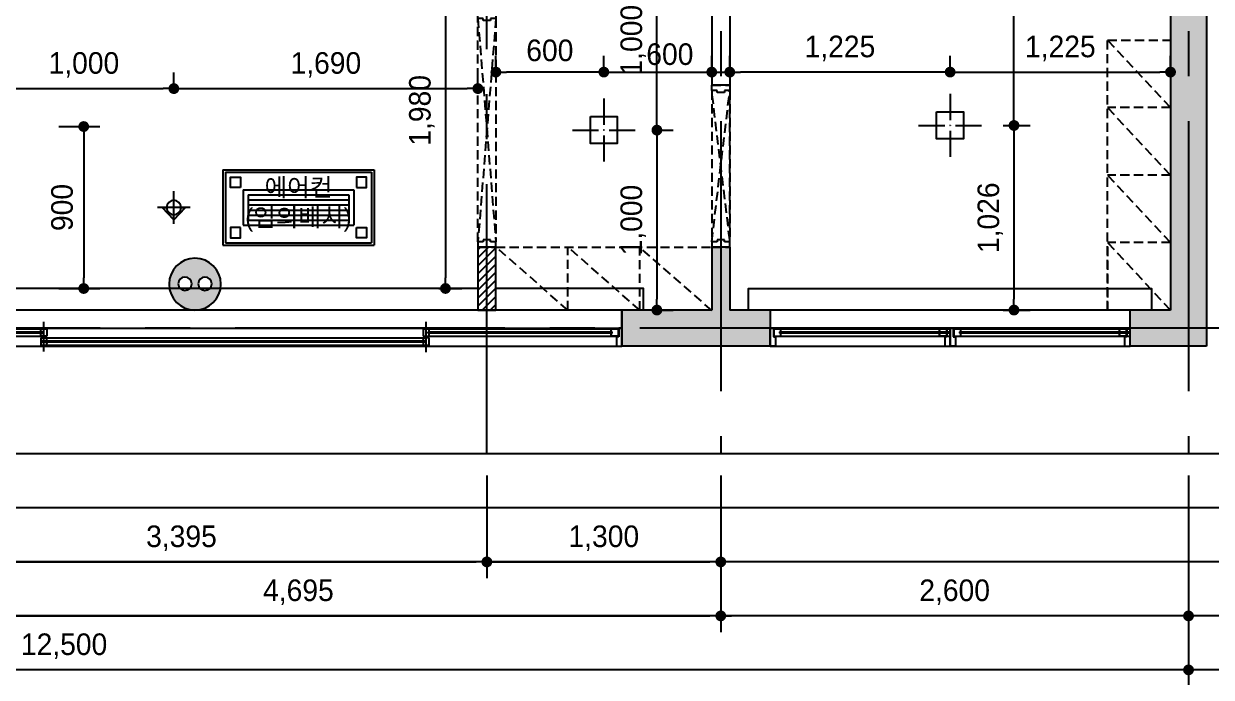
# Model space of a CAD drawing. Header units: millimetres. Extents: x -224448 to 1592092, y -164641 to 319001.
# Drawn here: x 95751 to 102351, y 150660 to 154292 of the extents above; entities that cross this region are included whole.
import ezdxf

# ---------------------------------------------------------------- set-up
doc = ezdxf.new("R2010")
doc.units = ezdxf.units.MM
doc.linetypes.add('CENTER2', pattern=[1.125, 0.75, -0.125, 0.125, -0.125])
doc.linetypes.add('HIDDEN', pattern=[9.525, 6.35, -3.175])
doc.layers.get('Defpoints').update_dxf_attribs({"color": 35})
for name, color, linetype in [('ARREA', 1, 'Continuous'), ('DIM', 3, 'Continuous'), ('I-LIGHT', 1, 'Continuous'), ('I_CON', 2, 'Continuous'), ('I_FUR', 6, 'Continuous'), ('I_HAT', 8, 'Continuous'), ('I_TXT', 7, 'Continuous'), ('I_WALL', 3, 'Continuous'), ('I_WIN', 5, 'Continuous')]:
    doc.layers.add(name, color=color, linetype=linetype)
doc.layers.add('I_DIM', color=1, linetype='Continuous', lineweight=13)
doc.styles.add('HY울릉도', font='')
doc.styles.add('IABU-글꼴스타일', font='')
doc.styles.get('HY울릉도').set_extended_font_data('HY울릉도L')
doc.styles.get('IABU-글꼴스타일').set_extended_font_data('HY울릉도L')
doc.dimstyles.new('IABC-100 (SUB)', dxfattribs={"dimscale": 60, "dimtxt": 2, "dimasz": 1, "dimexe": 1.5, "dimexo": 2, "dimgap": 1, "dimtad": 1, "dimdec": 0, "dimdsep": 46, "dimlunit": 6, "dimtxsty": 'IABU-글꼴스타일', "dimblk": '1234_Dot', "dimcen": 1, "dimclrd": 4, "dimclre": 4, "dimclrt": 7, "dimadec": 0, "dimazin": 0, "dimtfac": 1, "dimtdec": 0, "dimtix": 1, "dimtmove": 2, "dimatfit": 3, "dimldrblk": '1234_Dot', "dimfxl": 2, "dimtolj": 1, "dimtzin": 0, "dimarcsym": 0})

# ---------------------------------------------------------------- blocks, each defined once
blk = doc.blocks.new('win101')
at = {"layer": 'I_WIN', "linetype": 'Continuous'}
for p, q in [((-123185.3, -156809.4), (-123185.3, -156800.4)), ((-123185.3, -156800.4), (-123167.9, -156800.4)), ((-123185.3, -156809.5), (-123185.3, -156800.5)), ((-123185.3, -156900.4), (-123185.3, -156809.4)), ((-123185.3, -156900.4), (-123185.3, -156809.5)), ((-123167.9, -156800.4), (-123167.9, -156849.4)), ((-123126.6, -156805.2), (-123164.6, -156805.2)), ((-123164.6, -156805.2), (-123164.6, -156845.2)), ((-123164.6, -156805.2), (-122185.3, -156805.2)), ((-123126.6, -156805.2), (-123164.6, -156805.2)), ((-123164.6, -156805.2), (-123164.6, -156845.2)), ((-123132.2, -156822.3), (-123126.6, -156820.5)), ((-123132.2, -156822.3), (-123126.6, -156820.5)), ((-123132.2, -156828.8), (-123132.2, -156822.3)), ((-123132.2, -156828.8), (-123132.2, -156822.3)), ((-123130.1, -156827.5), (-123130.1, -156823.5)), ((-123130.1, -156827.5), (-123130.1, -156823.5)), ((-123126.6, -156820.5), (-123126.6, -156805.2)), ((-123126.6, -156820.5), (-123126.6, -156805.2)), ((-123126.6, -156819.7), (-123123.9, -156821.1)), ((-123126.6, -156819.7), (-123123.9, -156821.1)), ((-122185.3, -156823.5), (-123126.6, -156823.5)), ((-123126.6, -156827.5), (-122185.3, -156827.5)), ((-123123.9, -156821.1), (-123123.3, -156822.1)), ((-123123.9, -156821.1), (-123123.3, -156822.1)), ((-123123.3, -156822.1), (-123122.8, -156823.5)), ((-123123.3, -156822.1), (-123122.8, -156823.5)), ((-123123.3, -156829), (-123122.8, -156827.5)), ((-123123.3, -156829), (-123122.8, -156827.5)), ((-122247.3, -156822.1), (-122247.8, -156823.5)), ((-122247.3, -156829), (-122247.8, -156827.5)), ((-122246.8, -156821.1), (-122247.3, -156822.1)), ((-122244, -156819.7), (-122246.8, -156821.1)), ((-122244, -156820.5), (-122244, -156805.2)), ((-122244, -156805.2), (-122206, -156805.2)), ((-122238.5, -156822.3), (-122244, -156820.5)), ((-122238.5, -156828.8), (-122238.5, -156822.3)), ((-122206, -156805.2), (-122206, -156845.2)), ((-122185.3, -156800.5), (-122202.8, -156800.5)), ((-122202.8, -156800.5), (-122202.8, -156849.5)), ((-122185.3, -156809.5), (-122185.3, -156800.5)), ((-122185.3, -156900.4), (-122185.3, -156809.5)), ((-123167.9, -156849.4), (-123155.3, -156849.4)), ((-123164.6, -156845.2), (-123126.6, -156845.2)), ((-123164.6, -156845.2), (-122185.3, -156845.2)), ((-123164.6, -156845.2), (-123126.6, -156845.2)), ((-123155.3, -156849.4), (-123155.3, -156851.5)), ((-123155.3, -156851.5), (-123155.3, -156900.4)), ((-123126.6, -156830.5), (-123132.2, -156828.8)), ((-123126.6, -156830.5), (-123132.2, -156828.8)), ((-123126.6, -156831.3), (-123123.9, -156830)), ((-123126.6, -156831.3), (-123123.9, -156830)), ((-123126.6, -156845.2), (-123126.6, -156830.5)), ((-123126.6, -156845.2), (-123126.6, -156830.5)), ((-123123.9, -156830), (-123123.3, -156829)), ((-123123.9, -156830), (-123123.3, -156829)), ((-122246.8, -156830), (-122247.3, -156829)), ((-122244, -156831.3), (-122246.8, -156830)), ((-122244, -156830.5), (-122238.5, -156828.8)), ((-122244, -156845.2), (-122244, -156830.5)), ((-122206, -156845.2), (-122244, -156845.2)), ((-122202.8, -156849.5), (-122215.3, -156849.5)), ((-122215.3, -156849.5), (-122215.3, -156900.4)), ((-123155.3, -156900.4), (-123185.3, -156900.4)), ((-122215.3, -156900.4), (-122185.3, -156900.4))]:
    blk.add_line(p, q, dxfattribs=at)
blk.add_lwpolyline([(-123185.3, -156900.4), (-122185.3, -156900.4), (-122185.3, -156800.5), (-123185.3, -156800.5)], close=True, dxfattribs=at)
blk = doc.blocks.new('1234_Dot')
at = {"color": 0, "linetype": 'ByBlock', "lineweight": -2}
blk.add_line((-0.5, 0), (-1, 0), dxfattribs=at)
at = {"color": 0, "linetype": 'ByBlock', "const_width": 0.5}
blk.add_lwpolyline([(-0.25, 0, 1), (0.25, 0, 1)], format="xyb", close=True, dxfattribs=at)
blk = doc.blocks.new('*D409')
at = {"layer": 'Defpoints', "color": 0, "ltscale": 50, "transparency": 16777216}
for p in [(99624.9, 151900.5), (102224.9, 151900.5), (99624.9, 151000.5)]:
    blk.add_point(p, dxfattribs=at)
at = {"layer": 'DIM', "color": 4, "lineweight": -2, "ltscale": 50, "transparency": 16777216}
for p, q in [((99624.9, 151780.5), (99624.9, 150910.5)), ((102224.9, 151780.5), (102224.9, 150910.5)), ((102164.9, 151000.5), (99684.9, 151000.5))]:
    blk.add_line(p, q, dxfattribs=at)
at = {"layer": 'DIM', "color": 4, "lineweight": -2, "ltscale": 50, "transparency": 16777216, "xscale": 60, "yscale": 60, "zscale": 60, "rotation": 180}
blk.add_blockref('1234_Dot', (99624.9, 151000.5), dxfattribs=at)
at = {"layer": 'DIM', "color": 4, "lineweight": -2, "ltscale": 50, "transparency": 16777216, "xscale": 60, "yscale": 60, "zscale": 60}
blk.add_blockref('1234_Dot', (102224.9, 151000.5), dxfattribs=at)
at = {"layer": 'DIM', "color": 7, "ltscale": 50, "transparency": 16777216, "insert": (100924.9, 151131.9), "char_height": 120, "attachment_point": 5, "style": 'IABU-글꼴스타일'}
blk.add_mtext('\\A1;2,600', dxfattribs=at)
blk = doc.blocks.new('*D410')
at = {"layer": 'Defpoints', "color": 0, "ltscale": 50, "transparency": 16777216}
for p in [(94929.9, 151900.5), (99624.9, 151900.5), (99624.9, 151000.5)]:
    blk.add_point(p, dxfattribs=at)
at = {"layer": 'DIM', "color": 4, "lineweight": -2, "ltscale": 50, "transparency": 16777216}
for p, q in [((94929.9, 151780.5), (94929.9, 150910.5)), ((99624.9, 151780.5), (99624.9, 150910.5)), ((94989.9, 151000.5), (99564.9, 151000.5))]:
    blk.add_line(p, q, dxfattribs=at)
at = {"layer": 'DIM', "color": 4, "lineweight": -2, "ltscale": 50, "transparency": 16777216, "xscale": 60, "yscale": 60, "zscale": 60, "rotation": 180}
blk.add_blockref('1234_Dot', (94929.9, 151000.5), dxfattribs=at)
at = {"layer": 'DIM', "color": 4, "lineweight": -2, "ltscale": 50, "transparency": 16777216, "xscale": 60, "yscale": 60, "zscale": 60}
blk.add_blockref('1234_Dot', (99624.9, 151000.5), dxfattribs=at)
at = {"layer": 'DIM', "color": 7, "ltscale": 50, "transparency": 16777216, "insert": (97277.4, 151131.9), "char_height": 120, "attachment_point": 5, "style": 'IABU-글꼴스타일'}
blk.add_mtext('\\A1;4,695', dxfattribs=at)
blk = doc.blocks.new('*D397')
at = {"layer": 'Defpoints', "color": 0, "ltscale": 50, "transparency": 16777216}
for p in [(89724.9, 151900.5), (102224.9, 151900.5), (89724.9, 150700.5)]:
    blk.add_point(p, dxfattribs=at)
at = {"layer": 'DIM', "color": 4, "lineweight": -2, "ltscale": 50, "transparency": 16777216}
for p, q in [((89724.9, 151780.5), (89724.9, 150610.5)), ((102224.9, 151780.5), (102224.9, 150610.5)), ((102164.9, 150700.5), (89784.9, 150700.5))]:
    blk.add_line(p, q, dxfattribs=at)
at = {"layer": 'DIM', "color": 4, "lineweight": -2, "ltscale": 50, "transparency": 16777216, "xscale": 60, "yscale": 60, "zscale": 60, "rotation": 180}
blk.add_blockref('1234_Dot', (89724.9, 150700.5), dxfattribs=at)
at = {"layer": 'DIM', "color": 4, "lineweight": -2, "ltscale": 50, "transparency": 16777216, "xscale": 60, "yscale": 60, "zscale": 60}
blk.add_blockref('1234_Dot', (102224.9, 150700.5), dxfattribs=at)
at = {"layer": 'DIM', "color": 7, "ltscale": 50, "transparency": 16777216, "insert": (95974.9, 150831.9), "char_height": 120, "attachment_point": 5, "style": 'IABU-글꼴스타일'}
blk.add_mtext('\\A1;12,500', dxfattribs=at)
blk = doc.blocks.new('j 10')
at = {"layer": 'I_FUR', "color": 8, "linetype": 'HIDDEN', "ltscale": 8}
for p, q in [((300474.4, 48441.6), (300574.4, 48441.6)), ((300474.4, 48411.6), (300474.4, 48441.6)), ((300474.4, 48441.6), (300474.4, 48441.6)), ((300474.4, 48411.6), (300474.4, 47571.6)), ((300504.4, 48411.6), (300474.4, 48411.6)), ((300474.4, 47571.6), (300574.4, 48411.6)), ((300574.4, 47581.6), (300474.4, 48411.6)), ((300504.4, 48401.6), (300504.4, 48411.6)), ((300544.4, 48401.6), (300504.4, 48401.6)), ((300574.4, 48411.6), (300544.4, 48411.6)), ((300544.4, 48411.6), (300544.4, 48401.6)), ((300574.4, 48441.6), (300574.4, 48411.6)), ((300574.4, 47571.6), (300574.4, 48411.6)), ((300574.4, 48411.6), (300574.4, 47581.6)), ((300504.4, 47571.6), (300474.4, 47571.6)), ((300474.4, 47571.6), (300474.4, 47541.6)), ((300474.4, 47541.6), (300574.4, 47541.6)), ((300474.4, 47541.6), (300474.4, 47541.6)), ((300544.4, 47581.6), (300504.4, 47581.6)), ((300504.4, 47581.6), (300504.4, 47571.6)), ((300544.4, 47571.6), (300544.4, 47581.6)), ((300574.4, 47571.6), (300544.4, 47571.6)), ((300574.4, 47541.6), (300574.4, 47571.6))]:
    blk.add_line(p, q, dxfattribs=at)
blk = doc.blocks.new('J6')
at = {"layer": 'I_FUR', "color": 8, "linetype": 'HIDDEN', "ltscale": 8}
for p, q in [((142581, 43521.6), (142581, 44761.6)), ((142681, 44761.6), (142581, 43521.6)), ((142581, 44761.6), (142681, 43521.6)), ((142681, 44761.6), (142681, 43521.6))]:
    blk.add_line(p, q, dxfattribs=at)
for points in [[(142581, 44791.6), (142681, 44791.6), (142681, 44761.6), (142651, 44761.6), (142651, 44751.6), (142611, 44751.6), (142611, 44761.6), (142581, 44761.6), (142581, 44791.6)], [(142581, 43491.6), (142681, 43491.6), (142681, 43521.6), (142651, 43521.6), (142651, 43531.6), (142611, 43531.6), (142611, 43521.6), (142581, 43521.6), (142581, 43491.6)]]:
    blk.add_lwpolyline(points, close=True, dxfattribs=at)
blk = doc.blocks.new('J20')
at = {"layer": 'I-LIGHT', "color": 144}
for p, q in [((33370, 27039.1), (33370, 26619.1)), ((33370, 27039.1), (34210, 27039.1)), ((33384, 27025.1), (33384, 26633.1)), ((33384, 27025.1), (34196, 27025.1)), ((34196, 27025.1), (34196, 26633.1)), ((34210, 27039.1), (34210, 26619.1)), ((33482, 26927.1), (33482, 26731.1)), ((33482, 26927.1), (34098, 26927.1)), ((33510, 26899.1), (33510, 26759.1)), ((33510, 26899.1), (34070, 26899.1)), ((33510, 26899.1), (34070, 26899.1)), ((33510, 26871.1), (34070, 26871.1)), ((34070, 26899.1), (34070, 26759.1)), ((34098, 26927.1), (34098, 26731.1)), ((33510, 26843.1), (34070, 26843.1)), ((33510, 26815.1), (34070, 26815.1)), ((33510, 26787.1), (34070, 26787.1)), ((33510, 26759.1), (34070, 26759.1)), ((33510, 26759.1), (34070, 26759.1)), ((33510, 26759.1), (34070, 26759.1)), ((33510, 26759.1), (34070, 26759.1)), ((33482, 26731.1), (34098, 26731.1)), ((33510, 26731.1), (34070, 26731.1)), ((33370, 26619.1), (34210, 26619.1)), ((33384, 26633.1), (34196, 26633.1))]:
    blk.add_line(p, q, dxfattribs=at)
for points in [[(33468, 26941.1), (33412, 26941.1), (33412, 26997.1), (33468, 26997.1)], [(34112, 26941.1), (34168, 26941.1), (34168, 26997.1), (34112, 26997.1)], [(33468, 26717.1), (33412, 26717.1), (33412, 26661.1), (33468, 26661.1)], [(34112, 26717.1), (34168, 26717.1), (34168, 26661.1), (34112, 26661.1)]]:
    blk.add_lwpolyline(points, close=True, dxfattribs=at)
blk = doc.blocks.new('win9')
at = {"layer": 'I_WIN', "linetype": 'Continuous'}
for p, q in [((62349.9, 118193.1), (62349.9, 118358.2)), ((64474.9, 118190.8), (64474.9, 118358.5)), ((61262.4, 118323.9), (65562.4, 118323.7)), ((61262.4, 118314.9), (61262.4, 118323.9)), ((61262.4, 118323.9), (61279.8, 118323.9)), ((61262.4, 118223.9), (61262.4, 118314.9)), ((61279.8, 118323.9), (61279.8, 118274.9)), ((61283.1, 118319.1), (62349.9, 118319.1)), ((61321.1, 118319.1), (61283.1, 118319.1)), ((61283.1, 118319.1), (61283.1, 118279.1)), ((61315.6, 118302), (61321.1, 118303.8)), ((61315.6, 118295.6), (61315.6, 118302)), ((61321.1, 118293.8), (61315.6, 118295.6)), ((61317.6, 118296.8), (61317.6, 118300.8)), ((62349.9, 118300.8), (61317.6, 118300.8)), ((61317.6, 118296.8), (62349.9, 118296.8)), ((61321.1, 118303.8), (61321.1, 118319.1)), ((61321.1, 118304.6), (61323.8, 118303.2)), ((61321.1, 118293), (61323.8, 118294.4)), ((61321.1, 118279.1), (61321.1, 118293.8)), ((61323.8, 118303.2), (61324.4, 118302.2)), ((61323.8, 118294.4), (61324.4, 118295.4)), ((61324.4, 118302.2), (61324.9, 118300.8)), ((61324.4, 118295.4), (61324.9, 118296.8)), ((62329.1, 118302.2), (62328.5, 118300.8)), ((62329.1, 118295.4), (62328.5, 118296.8)), ((62329.6, 118303.2), (62329.1, 118302.2)), ((62329.6, 118294.4), (62329.1, 118295.4)), ((62332.4, 118304.6), (62329.6, 118303.2)), ((62332.4, 118293), (62329.6, 118294.4)), ((62332.4, 118303.8), (62332.4, 118319.1)), ((62332.4, 118319.1), (62367.4, 118319.1)), ((62337.9, 118302), (62332.4, 118303.8)), ((62332.4, 118293.8), (62337.9, 118295.6)), ((62332.4, 118279.1), (62332.4, 118293.8)), ((62337.9, 118295.6), (62337.9, 118302)), ((62337.9, 118296.8), (62337.9, 118300.8)), ((62367.4, 118319.1), (62367.4, 118279.1)), ((64492.4, 118319.2), (64457.4, 118319.2)), ((64457.4, 118319.2), (64457.4, 118279.2)), ((64457.4, 118319.1), (65545, 118319.1)), ((64486.8, 118302), (64492.4, 118303.8)), ((64486.8, 118295.6), (64486.8, 118302)), ((65509.2, 118300.8), (64486.8, 118300.8)), ((64486.8, 118296.8), (65509.2, 118296.8)), ((64492.4, 118293.8), (64486.8, 118295.6)), ((64492.4, 118303.8), (64492.4, 118319.2)), ((64492.4, 118304.6), (64495.1, 118303.2)), ((64492.4, 118293), (64495.1, 118294.4)), ((64492.4, 118279.2), (64492.4, 118293.8)), ((64495.1, 118303.2), (64495.7, 118302.2)), ((64495.1, 118294.4), (64495.7, 118295.4)), ((64495.7, 118302.2), (64496.2, 118300.8)), ((64495.7, 118295.4), (64496.2, 118296.8)), ((65500.4, 118302.2), (65499.9, 118300.8)), ((65500.4, 118295.4), (65499.9, 118296.8)), ((65500.9, 118303.2), (65500.4, 118302.2)), ((65500.9, 118294.4), (65500.4, 118295.4)), ((65503.7, 118304.6), (65500.9, 118303.2)), ((65503.7, 118293), (65500.9, 118294.4)), ((65503.7, 118303.8), (65503.7, 118319.1)), ((65503.7, 118319.1), (65541.7, 118319.1)), ((65509.2, 118302), (65503.7, 118303.8)), ((65503.7, 118293.8), (65509.2, 118295.6)), ((65503.7, 118279.1), (65503.7, 118293.8)), ((65509.2, 118295.6), (65509.2, 118302)), ((65541.7, 118319.1), (65541.7, 118279.1)), ((65562.4, 118323.8), (65545, 118323.8)), ((65545, 118323.8), (65545, 118274.8)), ((65562.4, 118223.9), (65562.4, 118323.8)), ((61262.4, 118223.9), (65562.4, 118223.9)), ((61292.4, 118223.9), (61262.4, 118223.9)), ((61279.8, 118274.9), (61292.4, 118274.9)), ((61283.1, 118279.1), (62349.9, 118279.1)), ((61283.1, 118279.1), (61321.1, 118279.1)), ((61292.4, 118274.9), (61292.4, 118272.8)), ((61292.4, 118272.8), (61292.4, 118223.9)), ((62367.4, 118279.1), (62332.4, 118279.1)), ((62332.4, 118268.8), (64474.9, 118268.8)), ((62367.4, 118268.8), (62332.4, 118268.8)), ((62332.4, 118268.8), (62332.4, 118228.8)), ((64474.9, 118250.5), (62332.4, 118250.4)), ((62332.4, 118246.4), (64474.9, 118246.5)), ((62332.4, 118228.8), (64474.9, 118228.8)), ((62332.4, 118228.8), (62367.4, 118228.8)), ((62361.8, 118251.7), (62367.4, 118253.4)), ((62361.8, 118245.2), (62361.8, 118251.7)), ((62361.8, 118250.4), (62361.8, 118246.4)), ((62367.4, 118243.4), (62361.8, 118245.2)), ((62367.4, 118253.4), (62367.4, 118268.8)), ((62367.4, 118254.2), (62370.1, 118252.8)), ((62367.4, 118242.6), (62370.1, 118244)), ((62367.4, 118228.8), (62367.4, 118243.4)), ((62370.1, 118252.8), (62370.7, 118251.8)), ((62370.1, 118244), (62370.7, 118245)), ((62370.7, 118251.8), (62371.2, 118250.4)), ((62370.7, 118245), (62371.2, 118246.4)), ((64454.1, 118251.9), (64453.6, 118250.5)), ((64454.1, 118245), (64453.6, 118246.5)), ((64454.6, 118252.9), (64454.1, 118251.9)), ((64454.6, 118244), (64454.1, 118245)), ((64457.4, 118254.2), (64454.6, 118252.9)), ((64457.4, 118242.7), (64454.6, 118244)), ((64457.4, 118279.2), (64492.4, 118279.2)), ((64492.4, 118268.8), (64457.4, 118268.8)), ((64457.4, 118268.8), (64457.4, 118253.5)), ((64457.4, 118253.5), (64462.9, 118251.7)), ((64462.9, 118245.2), (64457.4, 118243.5)), ((64457.4, 118243.5), (64457.4, 118228.8)), ((64457.4, 118228.8), (64492.4, 118228.8)), ((64462.9, 118251.7), (64462.9, 118245.2)), ((64462.9, 118246.5), (64462.9, 118250.5)), ((64474.9, 118279.1), (65545, 118279.1)), ((64492.4, 118228.8), (64492.4, 118268.8)), ((65541.7, 118279.1), (65503.7, 118279.1)), ((65545, 118274.8), (65532.4, 118274.8)), ((65532.4, 118274.8), (65532.4, 118223.9)), ((65532.4, 118223.9), (65562.4, 118223.9))]:
    blk.add_line(p, q, dxfattribs=at)
blk = doc.blocks.new('j855')
at = {"layer": 'I-LIGHT'}
for p, q in [((96735.3, 140572.4), (96735.3, 140427.4)), ((96560.3, 140397.4), (96705.3, 140397.4)), ((96735.3, 140398.4), (96735.3, 140396.4)), ((96765.3, 140397.4), (96910.3, 140397.4)), ((96735.3, 140367.4), (96735.3, 140222.4))]:
    blk.add_line(p, q, dxfattribs=at)
at = {"layer": 'I-LIGHT', "ltscale": 50}
blk.add_lwpolyline([(96660.3, 140472.4), (96810.3, 140472.4), (96810.3, 140322.4), (96660.3, 140322.4)], close=True, dxfattribs=at)
at = {"layer": 'I-LIGHT'}
blk.add_lwpolyline([(96736.3, 140397.4), (96735.3, 140397.4), (96734.3, 140397.4)], dxfattribs=at)
blk = doc.blocks.new('*D589')
at = {"layer": 'Defpoints', "color": 0, "ltscale": 50, "transparency": 16777216}
for p in [(98017.5, 154800.5), (97937.9, 152820.5), (98094.8, 152820.5)]:
    blk.add_point(p, dxfattribs=at)
at = {"layer": 'DIM', "color": 4, "lineweight": -2, "ltscale": 50, "transparency": 16777216}
for p, q in [((98137.5, 154800.5), (98184.8, 154800.5)), ((98094.8, 154740.5), (98094.8, 152880.5)), ((98057.9, 152820.5), (98184.8, 152820.5))]:
    blk.add_line(p, q, dxfattribs=at)
at = {"layer": 'DIM', "color": 4, "lineweight": -2, "ltscale": 50, "transparency": 16777216, "xscale": 60, "yscale": 60, "zscale": 60}
for p, rotation in [((98094.8, 154800.5), 90), ((98094.8, 152820.5), 270)]:
    blk.add_blockref('1234_Dot', p, dxfattribs=dict(at, rotation=rotation))
at = {"layer": 'DIM', "color": 7, "ltscale": 50, "transparency": 16777216, "insert": (97963.4, 153810.5), "char_height": 120, "attachment_point": 5, "rotation": 90, "style": 'IABU-글꼴스타일'}
blk.add_mtext('\\A1;1,980', dxfattribs=at)
blk = doc.blocks.new('*D590')
at = {"layer": 'Defpoints', "color": 0, "ltscale": 50, "transparency": 16777216}
for p in [(101074.9, 153726.6), (101074.9, 152700.5), (101254.8, 152700.5)]:
    blk.add_point(p, dxfattribs=at)
at = {"layer": 'DIM', "color": 4, "lineweight": -2, "ltscale": 50, "transparency": 16777216}
for p, q in [((101194.9, 153726.6), (101344.8, 153726.6)), ((101254.8, 153666.6), (101254.8, 152760.5)), ((101194.9, 152700.5), (101344.8, 152700.5))]:
    blk.add_line(p, q, dxfattribs=at)
at = {"layer": 'DIM', "color": 4, "lineweight": -2, "ltscale": 50, "transparency": 16777216, "xscale": 60, "yscale": 60, "zscale": 60}
for p, rotation in [((101254.8, 153726.6), 90), ((101254.8, 152700.5), 270)]:
    blk.add_blockref('1234_Dot', p, dxfattribs=dict(at, rotation=rotation))
at = {"layer": 'DIM', "color": 7, "ltscale": 50, "transparency": 16777216, "insert": (101123.4, 153213.5), "char_height": 120, "attachment_point": 5, "rotation": 90, "style": 'IABU-글꼴스타일'}
blk.add_mtext('\\A1;1,026', dxfattribs=at)
blk = doc.blocks.new('*D591')
at = {"layer": 'Defpoints', "color": 0, "ltscale": 50, "transparency": 16777216}
for p in [(101074.9, 157309.3), (101254.8, 157309.3), (101074.9, 153726.6)]:
    blk.add_point(p, dxfattribs=at)
at = {"layer": 'DIM', "color": 4, "lineweight": -2, "ltscale": 50, "transparency": 16777216}
for p, q in [((101194.9, 157309.3), (101344.8, 157309.3)), ((101254.8, 153786.6), (101254.8, 157249.3)), ((101194.9, 153726.6), (101344.8, 153726.6))]:
    blk.add_line(p, q, dxfattribs=at)
at = {"layer": 'DIM', "color": 4, "lineweight": -2, "ltscale": 50, "transparency": 16777216, "xscale": 60, "yscale": 60, "zscale": 60}
for p, rotation in [((101254.8, 157309.3), 90), ((101254.8, 153726.6), 270)]:
    blk.add_blockref('1234_Dot', p, dxfattribs=dict(at, rotation=rotation))
at = {"layer": 'DIM', "color": 7, "ltscale": 50, "transparency": 16777216, "insert": (101123.4, 155517.9), "char_height": 120, "attachment_point": 5, "rotation": 90, "style": 'IABU-글꼴스타일'}
blk.add_mtext('\\A1;3,583', dxfattribs=at)
blk = doc.blocks.new('*D593')
at = {"layer": 'Defpoints', "color": 0, "ltscale": 50, "transparency": 16777216}
for p in [(99674.9, 154023.2), (99674.9, 153901.6), (100899.9, 153901.6)]:
    blk.add_point(p, dxfattribs=at)
at = {"layer": 'DIM', "color": 4, "lineweight": -2, "ltscale": 50, "transparency": 16777216}
for p, q in [((99674.9, 154021.6), (99674.9, 154113.2)), ((100899.9, 154021.6), (100899.9, 154113.2)), ((100839.9, 154023.2), (99734.9, 154023.2))]:
    blk.add_line(p, q, dxfattribs=at)
at = {"layer": 'DIM', "color": 4, "lineweight": -2, "ltscale": 50, "transparency": 16777216, "xscale": 60, "yscale": 60, "zscale": 60, "rotation": 180}
blk.add_blockref('1234_Dot', (99674.9, 154023.2), dxfattribs=at)
at = {"layer": 'DIM', "color": 4, "lineweight": -2, "ltscale": 50, "transparency": 16777216, "xscale": 60, "yscale": 60, "zscale": 60}
blk.add_blockref('1234_Dot', (100899.9, 154023.2), dxfattribs=at)
at = {"layer": 'DIM', "color": 7, "ltscale": 50, "transparency": 16777216, "insert": (100287.4, 154154.6), "char_height": 120, "attachment_point": 5, "style": 'IABU-글꼴스타일'}
blk.add_mtext('\\A1;1,225', dxfattribs=at)
blk = doc.blocks.new('*D594')
at = {"layer": 'Defpoints', "color": 0, "ltscale": 50, "transparency": 16777216}
for p in [(102124.9, 154023.2), (100899.9, 153901.6), (102124.9, 153901.6)]:
    blk.add_point(p, dxfattribs=at)
at = {"layer": 'DIM', "color": 4, "lineweight": -2, "ltscale": 50, "transparency": 16777216}
for p, q in [((100899.9, 154021.6), (100899.9, 154113.2)), ((102124.9, 154021.6), (102124.9, 154113.2)), ((100959.9, 154023.2), (102064.9, 154023.2))]:
    blk.add_line(p, q, dxfattribs=at)
at = {"layer": 'DIM', "color": 4, "lineweight": -2, "ltscale": 50, "transparency": 16777216, "xscale": 60, "yscale": 60, "zscale": 60, "rotation": 180}
blk.add_blockref('1234_Dot', (100899.9, 154023.2), dxfattribs=at)
at = {"layer": 'DIM', "color": 4, "lineweight": -2, "ltscale": 50, "transparency": 16777216, "xscale": 60, "yscale": 60, "zscale": 60}
blk.add_blockref('1234_Dot', (102124.9, 154023.2), dxfattribs=at)
at = {"layer": 'DIM', "color": 7, "ltscale": 50, "transparency": 16777216, "insert": (101512.4, 154154.6), "char_height": 120, "attachment_point": 5, "style": 'IABU-글꼴스타일'}
blk.add_mtext('\\A1;1,225', dxfattribs=at)
blk = doc.blocks.new('*D602')
at = {"layer": 'Defpoints', "color": 0, "ltscale": 50, "transparency": 16777216}
for p in [(99574.9, 154023.2), (98975, 153901.6), (99574.9, 153875.6)]:
    blk.add_point(p, dxfattribs=at)
at = {"layer": 'DIM', "color": 4, "lineweight": -2, "ltscale": 50, "transparency": 16777216}
for p, q in [((98975, 154021.6), (98975, 154113.2)), ((99574.9, 153995.6), (99574.9, 154113.2)), ((98915, 154023.2), (98855, 154023.2)), ((98975, 154023.2), (99574.9, 154023.2)), ((99634.9, 154023.2), (99694.9, 154023.2))]:
    blk.add_line(p, q, dxfattribs=at)
at = {"layer": 'DIM', "color": 4, "lineweight": -2, "ltscale": 50, "transparency": 16777216, "xscale": 60, "yscale": 60, "zscale": 60}
blk.add_blockref('1234_Dot', (98975, 154023.2), dxfattribs=at)
at = {"layer": 'DIM', "color": 4, "lineweight": -2, "ltscale": 50, "transparency": 16777216, "xscale": 60, "yscale": 60, "zscale": 60, "rotation": 180}
blk.add_blockref('1234_Dot', (99574.9, 154023.2), dxfattribs=at)
at = {"layer": 'DIM', "color": 7, "ltscale": 50, "transparency": 16777216, "insert": (99342, 154122.1), "char_height": 120, "attachment_point": 5, "style": 'IABU-글꼴스타일'}
blk.add_mtext('\\A1;600', dxfattribs=at)
blk = doc.blocks.new('*D603')
at = {"layer": 'Defpoints', "color": 0, "ltscale": 50, "transparency": 16777216}
for p in [(98374.9, 154023.2), (98374.9, 153901.6), (98975, 153901.6)]:
    blk.add_point(p, dxfattribs=at)
at = {"layer": 'DIM', "color": 4, "lineweight": -2, "ltscale": 50, "transparency": 16777216}
for p, q in [((98374.9, 154021.6), (98374.9, 154113.2)), ((98975, 154021.6), (98975, 154113.2)), ((98915, 154023.2), (98434.9, 154023.2))]:
    blk.add_line(p, q, dxfattribs=at)
at = {"layer": 'DIM', "color": 4, "lineweight": -2, "ltscale": 50, "transparency": 16777216, "xscale": 60, "yscale": 60, "zscale": 60, "rotation": 180}
blk.add_blockref('1234_Dot', (98374.9, 154023.2), dxfattribs=at)
at = {"layer": 'DIM', "color": 4, "lineweight": -2, "ltscale": 50, "transparency": 16777216, "xscale": 60, "yscale": 60, "zscale": 60}
blk.add_blockref('1234_Dot', (98975, 154023.2), dxfattribs=at)
at = {"layer": 'DIM', "color": 7, "ltscale": 50, "transparency": 16777216, "insert": (98674.9, 154143.2), "char_height": 120, "attachment_point": 5, "style": 'IABU-글꼴스타일'}
blk.add_mtext('\\A1;600', dxfattribs=at)
blk = doc.blocks.new('*D604')
at = {"layer": 'Defpoints', "color": 0, "ltscale": 50, "transparency": 16777216}
for p in [(95824.9, 153720.5), (95824.9, 152820.5), (96084, 152820.5)]:
    blk.add_point(p, dxfattribs=at)
at = {"layer": 'DIM', "color": 4, "lineweight": -2, "ltscale": 50, "transparency": 16777216}
for p, q in [((95944.9, 153720.5), (96174, 153720.5)), ((96084, 153660.5), (96084, 152880.5)), ((95944.9, 152820.5), (96174, 152820.5))]:
    blk.add_line(p, q, dxfattribs=at)
at = {"layer": 'DIM', "color": 4, "lineweight": -2, "ltscale": 50, "transparency": 16777216, "xscale": 60, "yscale": 60, "zscale": 60}
for p, rotation in [((96084, 153720.5), 90), ((96084, 152820.5), 270)]:
    blk.add_blockref('1234_Dot', p, dxfattribs=dict(at, rotation=rotation))
at = {"layer": 'DIM', "color": 7, "ltscale": 50, "transparency": 16777216, "insert": (95964, 153270.5), "char_height": 120, "attachment_point": 5, "rotation": 90, "style": 'IABU-글꼴스타일'}
blk.add_mtext('\\A1;900', dxfattribs=at)
blk = doc.blocks.new('*D895')
at = {"layer": 'Defpoints', "color": 0, "ltscale": 50, "transparency": 16777216}
for p in [(98324.9, 151900.5), (99624.9, 151900.5), (99624.9, 151300.5)]:
    blk.add_point(p, dxfattribs=at)
at = {"layer": 'DIM', "color": 4, "lineweight": -2, "ltscale": 50, "transparency": 16777216}
for p, q in [((98324.9, 151780.5), (98324.9, 151210.5)), ((99624.9, 151780.5), (99624.9, 151210.5)), ((98384.9, 151300.5), (99564.9, 151300.5))]:
    blk.add_line(p, q, dxfattribs=at)
at = {"layer": 'DIM', "color": 4, "lineweight": -2, "ltscale": 50, "transparency": 16777216, "xscale": 60, "yscale": 60, "zscale": 60, "rotation": 180}
blk.add_blockref('1234_Dot', (98324.9, 151300.5), dxfattribs=at)
at = {"layer": 'DIM', "color": 4, "lineweight": -2, "ltscale": 50, "transparency": 16777216, "xscale": 60, "yscale": 60, "zscale": 60}
blk.add_blockref('1234_Dot', (99624.9, 151300.5), dxfattribs=at)
at = {"layer": 'DIM', "color": 7, "ltscale": 50, "transparency": 16777216, "insert": (98974.9, 151431.9), "char_height": 120, "attachment_point": 5, "style": 'IABU-글꼴스타일'}
blk.add_mtext('\\A1;1,300', dxfattribs=at)
blk = doc.blocks.new('*D896')
at = {"layer": 'Defpoints', "color": 0, "ltscale": 50, "transparency": 16777216}
for p in [(99150, 154700.5), (99270, 154700.5), (99150, 153700.6)]:
    blk.add_point(p, dxfattribs=at)
at = {"layer": 'DIM', "color": 4, "lineweight": -2, "ltscale": 50, "transparency": 16777216}
for p, q in [((99270, 154700.5), (99360, 154700.5)), ((99270, 153760.6), (99270, 154640.5)), ((99270, 153700.6), (99360, 153700.6))]:
    blk.add_line(p, q, dxfattribs=at)
at = {"layer": 'DIM', "color": 4, "lineweight": -2, "ltscale": 50, "transparency": 16777216, "xscale": 60, "yscale": 60, "zscale": 60}
for p, rotation in [((99270, 154700.5), 90), ((99270, 153700.6), 270)]:
    blk.add_blockref('1234_Dot', p, dxfattribs=dict(at, rotation=rotation))
at = {"layer": 'DIM', "color": 7, "ltscale": 50, "transparency": 16777216, "insert": (99138.6, 154200.5), "char_height": 120, "attachment_point": 5, "rotation": 90, "style": 'IABU-글꼴스타일'}
blk.add_mtext('\\A1;1,000', dxfattribs=at)
blk = doc.blocks.new('*D897')
at = {"layer": 'Defpoints', "color": 0, "ltscale": 50, "transparency": 16777216}
for p in [(99150, 153700.6), (99150, 152700.5), (99270, 152700.5)]:
    blk.add_point(p, dxfattribs=at)
at = {"layer": 'DIM', "color": 4, "lineweight": -2, "ltscale": 50, "transparency": 16777216}
for p, q in [((99270, 153700.6), (99360, 153700.6)), ((99270, 153640.6), (99270, 152760.5)), ((99270, 152700.5), (99360, 152700.5))]:
    blk.add_line(p, q, dxfattribs=at)
at = {"layer": 'DIM', "color": 4, "lineweight": -2, "ltscale": 50, "transparency": 16777216, "xscale": 60, "yscale": 60, "zscale": 60}
for p, rotation in [((99270, 153700.6), 90), ((99270, 152700.5), 270)]:
    blk.add_blockref('1234_Dot', p, dxfattribs=dict(at, rotation=rotation))
at = {"layer": 'DIM', "color": 7, "ltscale": 50, "transparency": 16777216, "insert": (99138.6, 153200.5), "char_height": 120, "attachment_point": 5, "rotation": 90, "style": 'IABU-글꼴스타일'}
blk.add_mtext('\\A1;1,000', dxfattribs=at)
blk = doc.blocks.new('SP01')
at = {"layer": 'I-LIGHT'}
blk.add_hatch(color=1, dxfattribs=at).paths.add_polyline_path([(2182615.6, -1632809.5), (2182550.9, -1632878.3), (2182575.6, -1632878.3, -1), (2182655.6, -1632878.3), (2182680.2, -1632878.3)])
at = {"layer": 'I-LIGHT', "color": 1}
for p, q in [((2182615.6, -1632809.5), (2182550.9, -1632878.3)), ((2182615.6, -1632786.8), (2182615.6, -1632969.8)), ((2182615.6, -1632809.5), (2182680.2, -1632878.3)), ((2182707.1, -1632878.3), (2182524.1, -1632878.3)), ((2182550.9, -1632878.3), (2182575.6, -1632878.3)), ((2182655.6, -1632878.3), (2182680.2, -1632878.3))]:
    blk.add_line(p, q, dxfattribs=at)
at = {"layer": 'I-LIGHT', "color": 4}
blk.add_circle((2182615.6, -1632878.3), 40, dxfattribs=at)
blk = doc.blocks.new('*D905')
at = {"layer": 'Defpoints', "color": 0, "ltscale": 50, "transparency": 16777216}
for p in [(96585, 153931.5), (95585, 153805.8), (96585, 153805.8)]:
    blk.add_point(p, dxfattribs=at)
at = {"layer": 'DIM', "color": 4, "lineweight": -2, "ltscale": 50, "transparency": 16777216}
for p, q in [((95585, 153925.8), (95585, 154021.5)), ((96585, 153925.8), (96585, 154021.5)), ((95645, 153931.5), (96525, 153931.5))]:
    blk.add_line(p, q, dxfattribs=at)
at = {"layer": 'DIM', "color": 4, "lineweight": -2, "ltscale": 50, "transparency": 16777216, "xscale": 60, "yscale": 60, "zscale": 60, "rotation": 180}
blk.add_blockref('1234_Dot', (95585, 153931.5), dxfattribs=at)
at = {"layer": 'DIM', "color": 4, "lineweight": -2, "ltscale": 50, "transparency": 16777216, "xscale": 60, "yscale": 60, "zscale": 60}
blk.add_blockref('1234_Dot', (96585, 153931.5), dxfattribs=at)
at = {"layer": 'DIM', "color": 7, "ltscale": 50, "transparency": 16777216, "insert": (96085, 154062.9), "char_height": 120, "attachment_point": 5, "style": 'IABU-글꼴스타일'}
blk.add_mtext('\\A1;1,000', dxfattribs=at)
blk = doc.blocks.new('*D906')
at = {"layer": 'Defpoints', "color": 0, "ltscale": 50, "transparency": 16777216}
for p in [(98274.9, 153931.4), (96585, 153805.8), (98274.9, 153805.8)]:
    blk.add_point(p, dxfattribs=at)
at = {"layer": 'DIM', "color": 4, "lineweight": -2, "ltscale": 50, "transparency": 16777216}
for p, q in [((96585, 153925.8), (96585, 154021.4)), ((98274.9, 153925.8), (98274.9, 154021.4)), ((96645, 153931.4), (98214.9, 153931.4))]:
    blk.add_line(p, q, dxfattribs=at)
at = {"layer": 'DIM', "color": 4, "lineweight": -2, "ltscale": 50, "transparency": 16777216, "xscale": 60, "yscale": 60, "zscale": 60, "rotation": 180}
blk.add_blockref('1234_Dot', (96585, 153931.4), dxfattribs=at)
at = {"layer": 'DIM', "color": 4, "lineweight": -2, "ltscale": 50, "transparency": 16777216, "xscale": 60, "yscale": 60, "zscale": 60}
blk.add_blockref('1234_Dot', (98274.9, 153931.4), dxfattribs=at)
at = {"layer": 'DIM', "color": 7, "ltscale": 50, "transparency": 16777216, "insert": (97429.9, 154062.8), "char_height": 120, "attachment_point": 5, "style": 'IABU-글꼴스타일'}
blk.add_mtext('\\A1;1,690', dxfattribs=at)
blk = doc.blocks.new('*D907')
at = {"layer": 'Defpoints', "color": 0, "ltscale": 50, "transparency": 16777216}
for p in [(94929.9, 151900.5), (98324.9, 151900.5), (98324.9, 151300.5)]:
    blk.add_point(p, dxfattribs=at)
at = {"layer": 'DIM', "color": 4, "lineweight": -2, "ltscale": 50, "transparency": 16777216}
for p, q in [((94929.9, 151780.5), (94929.9, 151210.5)), ((98324.9, 151780.5), (98324.9, 151210.5)), ((94989.9, 151300.5), (98264.9, 151300.5))]:
    blk.add_line(p, q, dxfattribs=at)
at = {"layer": 'DIM', "color": 4, "lineweight": -2, "ltscale": 50, "transparency": 16777216, "xscale": 60, "yscale": 60, "zscale": 60, "rotation": 180}
blk.add_blockref('1234_Dot', (94929.9, 151300.5), dxfattribs=at)
at = {"layer": 'DIM', "color": 4, "lineweight": -2, "ltscale": 50, "transparency": 16777216, "xscale": 60, "yscale": 60, "zscale": 60}
blk.add_blockref('1234_Dot', (98324.9, 151300.5), dxfattribs=at)
at = {"layer": 'DIM', "color": 7, "ltscale": 50, "transparency": 16777216, "insert": (96627.4, 151431.9), "char_height": 120, "attachment_point": 5, "style": 'IABU-글꼴스타일'}
blk.add_mtext('\\A1;3,395', dxfattribs=at)
blk = doc.blocks.new('콘센트')
at = {"ltscale": 50}
h = blk.add_hatch(color=150, dxfattribs=at)
h.dxf.hatch_style = 1
edge = h.paths.add_edge_path()
edge.add_arc((-34286.2, -6087.5), 100, 0, 360)
edge = h.paths.add_edge_path(flags=16)
edge.add_arc((-34247.6, -6089), 26, 0, 360)
edge = h.paths.add_edge_path(flags=16)
edge.add_arc((-34324.9, -6089), 26, 0, 360)
at = {"color": 150, "ltscale": 50}
for centre, radius in [((-34286.2, -6087.5), 100), ((-34324.9, -6089), 26), ((-34247.6, -6089), 26)]:
    blk.add_circle(centre, radius, dxfattribs=at)

msp = doc.modelspace()

# ---------------------------------------------------------------- hatches: boundary and pattern name
at = {"layer": 'I_HAT', "true_color": 0x000000}
h = msp.add_hatch(color=18, dxfattribs=at)
h.dxf.hatch_style = 1
h.paths.add_polyline_path([(90224.894, 164400.492), (89624.894, 164400.492), (89624.894, 164200.492), (89633.974, 164200.492), (89724.894, 164200.492), (89824.894, 164200.492), (90224.894, 164200.492)])
h.paths.add_polyline_path([(89824.894, 163300.492), (89624.894, 163300.492), (89624.894, 152500.492), (90224.894, 152500.492), (90224.894, 152700.492), (89824.894, 152700.492), (89824.894, 155850.492), (89824.894, 157850.492), (89824.894, 162050.492)])
h.paths.add_polyline_path([(99899.894, 152700.492), (99674.894, 152700.492), (99674.894, 153050.492), (99574.894, 153050.492), (99574.894, 152700.492), (99074.894, 152700.492), (99074.894, 152500.492), (99899.894, 152500.492)])
h.paths.add_polyline_path([(102324.894, 158400.492), (102124.894, 158400.492), (102124.894, 152700.492), (101899.894, 152700.492), (101899.894, 152500.492), (102324.894, 152500.492)])
h.paths.add_polyline_path([(102324.894, 161802.094), (102124.894, 161802.094), (102124.894, 159350.492), (102124.894, 159000.492), (102324.894, 159000.492)])
h.paths.add_polyline_path([(102324.894, 164200.492), (102324.894, 164400.492), (101724.894, 164400.492), (101724.894, 164200.492), (102124.894, 164200.492), (102124.894, 162150.492), (102124.894, 161802.094), (102324.894, 161802.094)])
at = {"layer": 'I_HAT'}
h = msp.add_hatch(dxfattribs=at)
h.set_pattern_fill('ANSI31', color=256, scale=10)
h.set_pattern_definition([(45, (-33519.093, 10146.922), (-22.4506403, 22.4506403), [])])
h.paths.add_polyline_path([(94879.894, 159405.492), (94556.894, 159405.492), (94556.894, 158885.492), (94879.894, 158885.492)])
h.paths.add_polyline_path([(94876.894, 152780.492), (94556.894, 152780.492), (94556.894, 152600.492), (94876.894, 152600.492)])
h.paths.add_polyline_path([(94876.894, 152600.492), (94556.894, 152600.492), (94556.894, 152500.492), (94876.894, 152500.492)])
h.paths.add_polyline_path([(94876.894, 152500.412), (94556.894, 152500.412), (94556.894, 152495.728), (94876.894, 152495.728)])
h.paths.add_polyline_path([(94876.894, 152495.728), (94556.894, 152495.728), (94556.894, 152477.374), (94876.894, 152477.374)])
h.paths.add_polyline_path([(94876.894, 152477.374), (94556.894, 152477.374), (94556.894, 152473.374), (94876.894, 152473.374)])
h.paths.add_polyline_path([(94876.894, 152473.374), (94556.894, 152473.374), (94556.894, 152455.728), (94876.894, 152455.728)])
h.paths.add_polyline_path([(94876.894, 152455.728), (94556.894, 152455.728), (94556.894, 152400.492), (94876.894, 152400.492)])
h.paths.add_polyline_path([(94349.998, 155574.42), (94349.998, 156091.563), (94147.141, 156091.563), (94147.141, 155574.42)], flags=9)
h.paths.add_polyline_path([(94349.998, 152402.706), (94349.998, 152771.277), (94169.998, 152771.277), (94169.998, 152402.706)], flags=9)
h.paths.add_polyline_path([(102438.934, 158775.865), (103025.111, 158775.865), (103025.111, 158955.36), (102438.934, 158955.36)], flags=9)
h.paths.add_polyline_path([(100657.81, 158666.981), (101575.919, 158666.981), (101575.919, 159039.684), (100657.81, 159039.684)], flags=9)
h.paths.add_polyline_path([(100030.26, 163496.715), (101221.072, 163496.715), (101221.072, 163869.418), (100030.26, 163869.418)], flags=9)
h.paths.add_polyline_path([(94623.684, 163540.812), (95541.793, 163540.812), (95541.793, 163913.515), (94623.684, 163913.515)], flags=9)
h.paths.add_polyline_path([(96841.644, 154904.292), (97487.05, 154904.292), (97487.05, 155276.995), (96841.644, 155276.995)], flags=9)
h.paths.add_polyline_path([(96608.495, 154377.695), (97235.435, 154377.695), (97235.435, 154589.262), (96608.495, 154589.262)], flags=9)
h.paths.add_polyline_path([(96607.383, 154580.284), (98204.546, 154580.284), (98204.546, 154785.807), (96607.383, 154785.807)], flags=9)
h.paths.add_polyline_path([(92151.227, 160624.65), (93685.582, 160624.65), (93685.582, 161522.46), (92151.227, 161522.46)], flags=9)
h.paths.add_polyline_path([(89835.147, 157215.883), (90931.071, 157215.883), (90931.071, 157619.778), (89835.147, 157619.778)], flags=9)
h.paths.add_polyline_path([(98748.771, 157665.883), (99844.695, 157665.883), (99844.695, 158069.778), (98748.771, 158069.778)], flags=9)
h.paths.add_polyline_path([(101314.622, 153450.883), (102121.551, 153450.883), (102121.551, 153854.777), (101314.622, 153854.777)], flags=9)
h.paths.add_polyline_path([(100499.644, 152695.883), (101306.574, 152695.883), (101306.574, 153099.777), (100499.644, 153099.777)], flags=9)
h.paths.add_polyline_path([(101438.608, 163499.849), (102092.276, 163499.849), (102092.276, 163903.2), (101438.608, 163903.2)], flags=9)
h.paths.add_polyline_path([(100232.025, 161286.818), (100962.324, 161286.818), (100962.324, 161690.713), (100232.025, 161690.713)], flags=9)
h.paths.add_polyline_path([(91879.925, 162743.645), (92975.849, 162743.645), (92975.849, 163147.539), (91879.925, 163147.539)], flags=9)
h = msp.add_hatch(dxfattribs=at)
h.set_pattern_fill('ANSI31', color=256, scale=10)
h.set_pattern_definition([(45, (0, 33926.584), (-22.45064, 22.45064), [])])
h.paths.add_polyline_path([(98374.894, 153050.492), (98274.894, 153050.492), (98274.894, 152700.492), (98374.894, 152700.492)])

# ---------------------------------------------------------------- linework, layer by layer
at = {"layer": 'ARREA', "color": 1, "linetype": 'CENTER2', "ltscale": 2000}
for p, q in [((99624.894, 165000.492), (99624.894, 151900.492)), ((102224.894, 165000.492), (102224.894, 151900.492)), ((98324.894, 151900.492), (98324.894, 155400.492)), ((102924.894, 152600.492), (89024.894, 152600.492))]:
    msp.add_line(p, q, dxfattribs=at)
at = {"layer": 'Defpoints'}
for points in [[(87824.894, 166200.492), (104124.894, 166200.492), (104124.894, 150700.492), (87824.894, 150700.492)], [(88124.894, 165900.492), (103824.894, 165900.492), (103824.894, 151000.492), (88124.894, 151000.492)], [(88424.894, 165600.492), (103524.894, 165600.492), (103524.894, 151300.492), (88424.894, 151300.492)], [(88724.894, 165300.492), (103224.894, 165300.492), (103224.894, 151600.492), (88724.894, 151600.492)], [(89024.894, 165000.492), (102924.894, 165000.492), (102924.894, 151900.492), (89024.894, 151900.492)]]:
    msp.add_lwpolyline(points, close=True, dxfattribs=at)
at = {"layer": 'I_CON', "color": 2}
for p, q in [((102124.894, 158400.492), (102124.894, 152700.492)), ((102324.894, 158400.492), (102324.894, 152500.492)), ((99674.894, 153050.492), (99574.894, 153050.492)), ((99574.894, 153050.492), (99574.894, 152700.492)), ((99674.894, 153050.492), (99674.894, 152700.492)), ((99574.894, 152700.492), (99074.894, 152700.492)), ((99074.894, 152700.492), (99074.894, 152500.492)), ((99899.894, 152700.492), (99674.894, 152700.492)), ((102124.894, 152700.492), (101899.894, 152700.492)), ((99899.894, 152500.492), (99074.894, 152500.492)), ((102324.894, 152500.492), (101899.894, 152500.492))]:
    msp.add_line(p, q, dxfattribs=at)
for points in [[(99899.894, 152700.492), (99899.894, 152500.492)], [(101899.894, 152500.492), (101899.894, 152700.492)]]:
    msp.add_lwpolyline(points, dxfattribs=at)
at = {"layer": 'I_FUR', "color": 8, "linetype": 'HIDDEN', "ltscale": 8}
for p, q in [((102124.894, 153825.492), (101774.894, 154200.492)), ((102124.894, 153825.492), (101774.894, 153825.492)), ((102124.894, 153450.492), (101774.894, 153825.492)), ((102124.894, 153450.492), (101774.894, 153450.492)), ((102124.894, 153075.492), (101774.894, 153450.492)), ((102124.894, 153075.492), (101774.894, 153075.492)), ((102124.894, 152700.492), (101774.894, 153075.492)), ((98774.894, 152700.492), (98374.894, 153050.492)), ((98374.894, 153050.492), (99574.894, 153050.492)), ((98774.894, 152700.492), (98774.894, 153050.492)), ((99174.894, 152700.492), (98774.894, 153050.492)), ((99174.894, 152698.866), (99174.894, 153048.866)), ((99574.894, 152698.866), (99174.894, 153048.866)), ((101774.894, 153050.492), (101774.894, 152700.492)), ((101774.894, 153050.492), (101774.894, 152700.492)), ((102124.894, 152700.492), (101899.894, 152700.492)), ((102124.894, 152700.492), (101899.894, 152700.492))]:
    msp.add_line(p, q, dxfattribs=at)
msp.add_lwpolyline([(102124.894, 154200.492), (102124.894, 152700.492), (101774.894, 152700.492), (101774.894, 154200.492)], close=True, dxfattribs=at)
at = {"layer": 'I_FUR', "color": 6, "linetype": 'Continuous'}
for points in [[(98274.894, 152820.492), (94774.894, 152820.492)], [(99194.894, 152700.492), (99194.894, 152820.492), (98374.894, 152820.492)], [(99779.894, 152700.492), (99779.894, 152820.492), (101899.894, 152820.492), (102019.894, 152820.492), (102019.894, 152700.492)]]:
    msp.add_lwpolyline(points, dxfattribs=at)
at = {"layer": 'I_WALL'}
for p, q in [((99674.894, 157850.492), (99674.894, 153950.492)), ((99574.894, 154702.117), (99574.894, 153950.492)), ((99674.894, 153950.492), (99574.894, 153950.492))]:
    msp.add_line(p, q, dxfattribs=at)
msp.add_lwpolyline([(98374.894, 153050.492), (98274.894, 153050.492), (98274.894, 152700.492), (98374.894, 152700.492)], close=True, dxfattribs=at)
at = {"layer": 'I_WIN'}
for points in [[(94774.894, 152500.492), (99074.894, 152500.31), (99074.894, 152700.31), (94774.894, 152700.492)], [(99899.894, 152500.492), (101899.894, 152500.492), (101899.894, 152700.492), (99899.894, 152700.492)]]:
    msp.add_lwpolyline(points, close=True, dxfattribs=at)

# ---------------------------------------------------------------- block references
for name, p in [('j855', (2239.662, 13303.171)), ('j855', (4164.556, 13329.171)), ('win9', (33512.5, 34276.584))]:
    msp.add_blockref(name, p)
at = {"xscale": -1.44, "yscale": 1.44, "zscale": 1.44, "rotation": 180}
msp.add_blockref('콘센트', (146074.549, 144078.465), dxfattribs=at)
at = {"layer": 'I-LIGHT', "color": 1, "xscale": -1, "rotation": 180}
msp.add_blockref('SP01', (-2086030.579, -1479607.846), dxfattribs=at)
at = {"layer": 'I_DIM'}
for p in [(223085.211, 309400.915), (224085.211, 309400.915)]:
    msp.add_blockref('win101', p, dxfattribs=at)
at = {"layer": 'I_HAT'}
for name, p in [('J6', (-44306.074, 109558.858)), ('j 10', (-200899.536, 105508.858)), ('J20', (63487.501, 126441.399))]:
    msp.add_blockref(name, p, dxfattribs=at)

# ---------------------------------------------------------------- texts
at = {"layer": 'I_TXT', "insert": (97277.5, 153284.492), "char_height": 100, "width": 840, "attachment_point": 5, "style": 'HY울릉도'}
msp.add_mtext('{\\fPretendard Variable Light|b0|i0|c129|p2;에어컨\\P(임의배치)}', dxfattribs=at)

# ---------------------------------------------------------------- dimensions: what is measured, and where the dimension line sits
at = {"layer": 'DIM', "ltscale": 50}
for base, p1, p2, picture, middle in [((101254.78, 157309.316), (101074.894, 153726.584), (101074.894, 157309.316), '*D591', (101123.352, 155517.95)), ((98094.827, 152820.492), (98017.5, 154800.492), (97937.855, 152820.492), '*D589', (97963.398, 153810.492)), ((99270, 154700.492), (99150, 153700.584), (99150, 154700.492), '*D896', (99138.571, 154200.538)), ((96083.982, 152820.492), (95824.894, 153720.492), (95824.894, 152820.492), '*D604', (95963.982, 153270.492)), ((99270, 152700.492), (99150, 153700.584), (99150, 152700.492), '*D897', (99138.571, 153200.538)), ((101254.78, 152700.492), (101074.894, 153726.584), (101074.894, 152700.492), '*D590', (101123.352, 153213.538))]:
    dim = msp.add_linear_dim(base=base, p1=p1, p2=p2, angle=90, dimstyle='IABC-100 (SUB)', dxfattribs=at)
    dim.commit()
    dim.dimension.update_dxf_attribs({"geometry": picture, "text_midpoint": middle})
for base, p1, p2, picture, middle in [((98374.894, 154023.248), (98975, 153901.584), (98374.894, 153901.584), '*D603', (98674.947, 154143.248)), ((99674.894, 154023.15), (100899.894, 153901.584), (99674.894, 153901.584), '*D593', (100287.394, 154154.579)), ((102124.894, 154023.15), (100899.894, 153901.584), (102124.894, 153901.584), '*D594', (101512.394, 154154.579)), ((96584.982, 153931.502), (95584.982, 153805.829), (96584.982, 153805.829), '*D905', (96084.982, 154062.93)), ((98274.894, 153931.362), (96584.982, 153805.829), (98274.894, 153805.829), '*D906', (97429.938, 154062.79)), ((89724.894, 150700.492), (102224.894, 151900.492), (89724.894, 151900.492), '*D397', (95974.894, 150831.92)), ((99624.894, 151000.492), (94929.894, 151900.492), (99624.894, 151900.492), '*D410', (97277.394, 151131.92)), ((98324.894, 151300.492), (94929.894, 151900.492), (98324.894, 151900.492), '*D907', (96627.394, 151431.92)), ((99624.894, 151300.492), (98324.894, 151900.492), (99624.894, 151900.492), '*D895', (98974.894, 151431.92)), ((99624.894, 151000.492), (102224.894, 151900.492), (99624.894, 151900.492), '*D409', (100924.894, 151131.92))]:
    dim = msp.add_linear_dim(base=base, p1=p1, p2=p2, dimstyle='IABC-100 (SUB)', dxfattribs=at)
    dim.commit()
    dim.dimension.update_dxf_attribs({"geometry": picture, "text_midpoint": middle})
dim = msp.add_linear_dim(base=(99574.894, 154023.248), p1=(98975, 153901.584), p2=(99574.894, 153875.584), dimstyle='IABC-100 (SUB)', dxfattribs=at)
dim.commit()
dim.dimension.update_dxf_attribs({"geometry": '*D602', "text_midpoint": (99342.026, 154122.111), "dimtype": 160})

doc.saveas('drawing.dxf')
